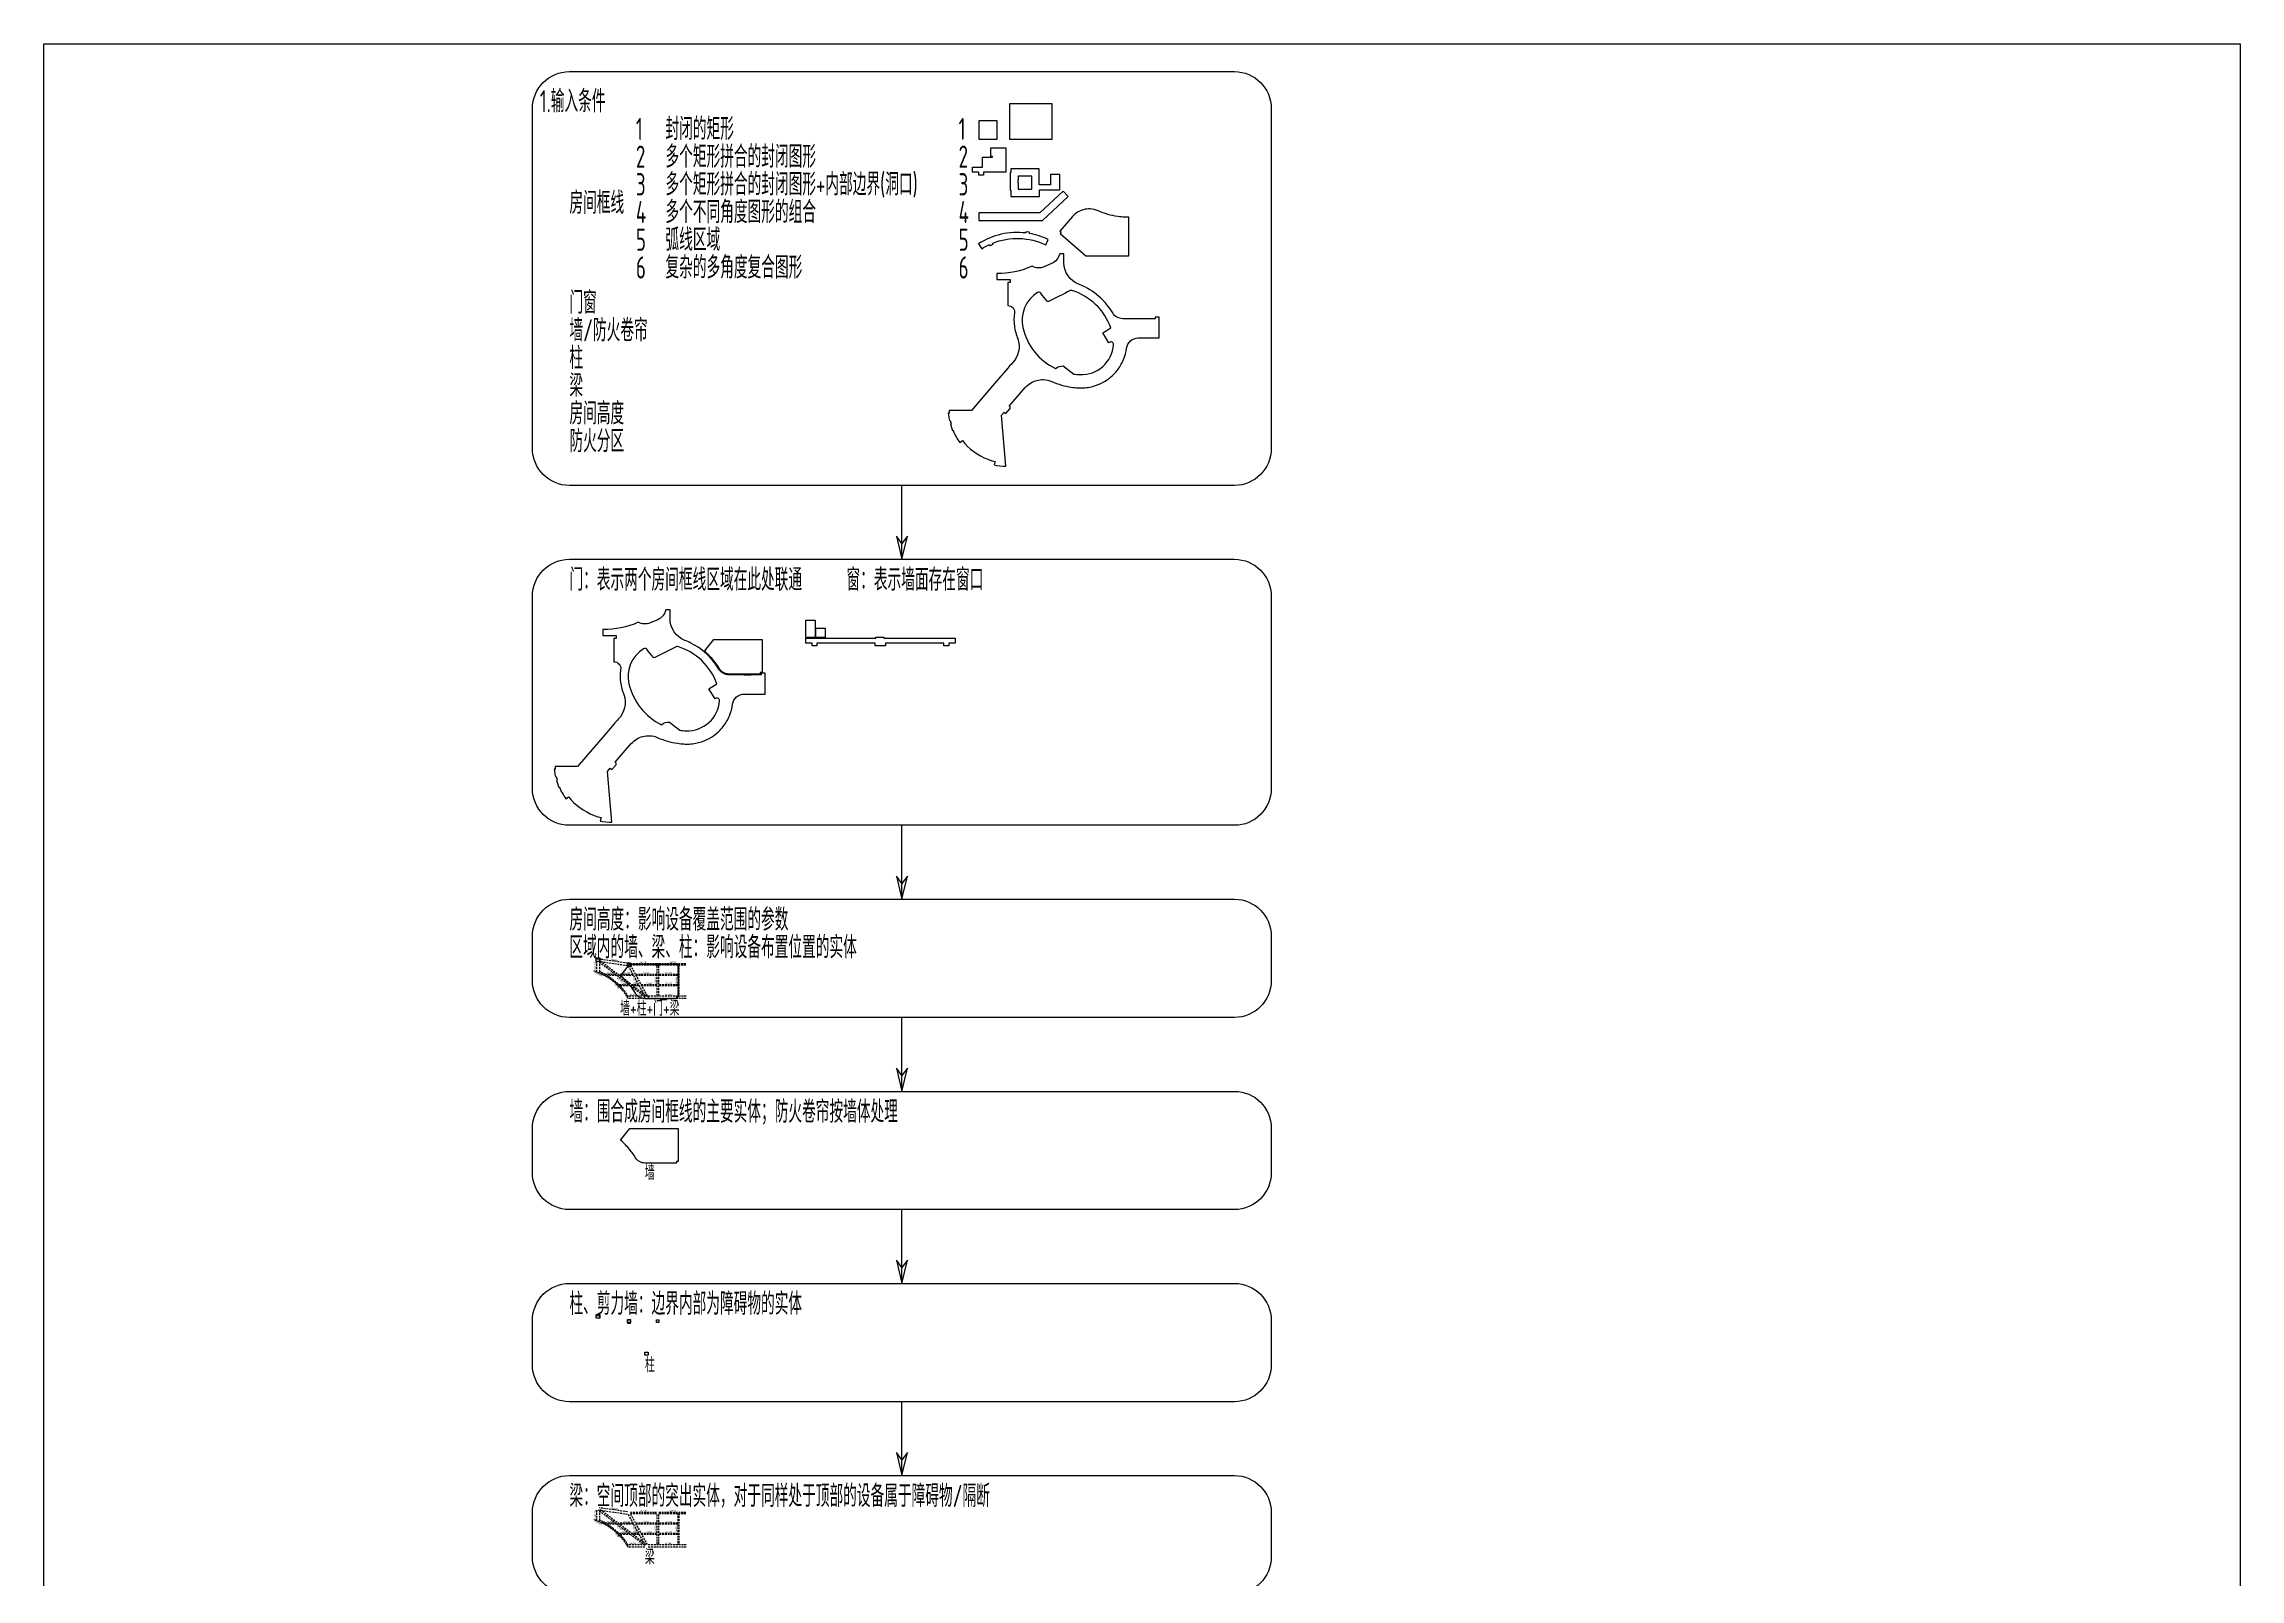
# Model space of a CAD drawing. Header units: millimetres. Extents: x 0 to 4164250, y 0 to 1261500.
# Drawn here: x 1933500 to 2528000, y 845987 to 1261500 of the extents above; entities that cross this region are included whole.
import ezdxf
from ezdxf.enums import TextEntityAlignment as Align

# ---------------------------------------------------------------- set-up
doc = ezdxf.new("R2010")
doc.units = ezdxf.units.MM
doc.header["$LTSCALE"] = 1000
doc.linetypes.add('__覆盖_S20-tplt_TEN25IN7$0$DASHED', pattern=[0.75, 0.5, -0.25])
for name, color, linetype in [('C-SHET-SHET', 144, 'Continuous'), ('E-UNIV-DIAG', 2, 'Continuous'), ('E-UNIV-NOTE', 6, 'Continuous'), ('S_BEAM', 4, '__覆盖_S20-tplt_TEN25IN7$0$DASHED'), ('S_BEAM_SECD', 142, '__覆盖_S20-tplt_TEN25IN7$0$DASHED'), ('S_BEAM_SECD_TEXT_HORZ', 9, 'Continuous'), ('S_BEAM_SECD_TEXT_VERT', 211, 'Continuous'), ('S_BEAM_TEXT_HORZ', 7, 'Continuous'), ('S_BEAM_TEXT_VERT', 41, 'Continuous'), ('房间框线', 30, 'Continuous'), ('柱子', 7, 'Continuous'), ('门窗框线', 114, 'Continuous')]:
    doc.layers.add(name, color=color, linetype=linetype)
doc.styles.add('__覆盖_S20-tplt_TEN25IN7$0$TH-STYLE1', font='Tssdeng.shx', dxfattribs={"width": 0.7, "bigfont": 'Tssdchn.shx'})
doc.styles.add('TH-STYLE3', font='tssdeng.shx', dxfattribs={"width": 0.65, "bigfont": 'tssdchn.shx'})

msp = doc.modelspace()

# ---------------------------------------------------------------- linework, layer by layer
at = {"layer": 'C-SHET-SHET'}
msp.add_lwpolyline([(1933500, 1261500), (2528000, 1261500), (2528000, 0), (1933500, 0)], close=True, dxfattribs=at)
at = {"layer": 'E-UNIV-DIAG', "color": 3}
for points in [[(2255750, 1142000), (2075750, 1142000, -0.414213562), (2065750, 1152000), (2065750, 1244000, -0.414213562), (2075750, 1254000), (2255750, 1254000, -0.414213562), (2265750, 1244000), (2265750, 1152000, -0.414213562)], [(2255750, 1050000), (2075750, 1050000, -0.414213562), (2065750, 1060000), (2065750, 1112000, -0.414213562), (2075750, 1122000), (2255750, 1122000, -0.414213562), (2265750, 1112000), (2265750, 1060000, -0.414213562)], [(2255750, 998000), (2075750, 998000, -0.414213562), (2065750, 1008000), (2065750, 1020000, -0.414213562), (2075750, 1030000), (2255750, 1030000, -0.414213562), (2265750, 1020000), (2265750, 1008000, -0.414213562)], [(2255750, 946000), (2075750, 946000, -0.414213562), (2065750, 956000), (2065750, 968000, -0.414213562), (2075750, 978000), (2255750, 978000, -0.414213562), (2265750, 968000), (2265750, 956000, -0.414213562)], [(2255750, 894000), (2075750, 894000, -0.414213562), (2065750, 904000), (2065750, 916000, -0.414213562), (2075750, 926000), (2255750, 926000, -0.414213562), (2265750, 916000), (2265750, 904000, -0.414213562)], [(2255750, 842000), (2075750, 842000, -0.414213562), (2065750, 852000), (2065750, 864000, -0.414213562), (2075750, 874000), (2255750, 874000, -0.414213562), (2265750, 864000), (2265750, 852000, -0.414213562)]]:
    msp.add_lwpolyline(points, format="xyb", close=True, dxfattribs=at)
at = {"layer": 'E-UNIV-DIAG'}
for points in [[(2165750, 1122000), (2165750, 1142000)], [(2165750, 1122000), (2167250, 1128276.24), (2165750, 1126276.24), (2164250, 1128276.24), (2165750, 1122000)], [(2165750, 1030000), (2165750, 1050000)], [(2165750, 1030000), (2167250, 1036276.24), (2165750, 1034276.24), (2164250, 1036276.24), (2165750, 1030000)], [(2165750, 978000), (2165750, 998000)], [(2165750, 978000), (2167250, 984276.24), (2165750, 982276.24), (2164250, 984276.24), (2165750, 978000)], [(2165750, 926000), (2165750, 946000)], [(2165750, 926000), (2167250, 932276.24), (2165750, 930276.24), (2164250, 932276.24), (2165750, 926000)], [(2165750, 874000), (2165750, 894000)], [(2165750, 874000), (2167250, 880276.24), (2165750, 878276.24), (2164250, 880276.24), (2165750, 874000)]]:
    msp.add_lwpolyline(points, dxfattribs=at)
at = {"layer": 'S_BEAM'}
for p, q in [((2083050.12, 1013133.63), (2083050.12, 1010310.63)), ((2091450.19, 1011987.18), (2083425.25, 1013133.63)), ((2096200.18, 1003573.57), (2083580.92, 1013133.63)), ((2083850.13, 1013133.63), (2083850.12, 1009998.68)), ((2091450.19, 1012694.28), (2083900.12, 1013772.89)), ((2096453.38, 1003883.57), (2083900.12, 1013393.63)), ((2091698.91, 1011933.57), (2096200.18, 1003657.9)), ((2091899.71, 1012630.06), (2092250.19, 1012579.99)), ((2092250.19, 1012633.58, 0), (2099300.18, 1012633.58, 0)), ((2092250.19, 1012233.58, 0), (2099300.18, 1012233.58, 0)), ((2092250.19, 1012175.75), (2096760.44, 1003883.58)), ((2099450.18, 1011933.58, 0), (2099450.18, 1003733.57, 0)), ((2099850.18, 1011933.58, 0), (2099850.18, 1003733.57, 0)), ((2100000.18, 1012633.57, 0), (2107350.18, 1012633.57, 0)), ((2100000.18, 1012233.57, 0), (2107350.18, 1012233.57, 0)), ((2096200.18, 1003733.57), (2091300.68, 1003733.57)), ((2096200.18, 1003133.57), (2091663.46, 1003133.57)), ((2107350.18, 1003733.57), (2097100.18, 1003733.57)), ((2107350.18, 1003133.57), (2097100.18, 1003133.57)), ((2083050.12, 864633.63), (2083050.12, 861810.63)), ((2091450.19, 863487.18), (2083425.25, 864633.63)), ((2096200.18, 855073.57), (2083580.92, 864633.63)), ((2083850.13, 864633.63), (2083850.12, 861498.68)), ((2091450.19, 864194.28), (2083900.12, 865272.89)), ((2096453.38, 855383.57), (2083900.12, 864893.63)), ((2091698.91, 863433.57), (2096200.18, 855157.9)), ((2092250.19, 864133.58, 0), (2099300.18, 864133.58, 0)), ((2092250.19, 863733.58, 0), (2099300.18, 863733.58, 0)), ((2092250.19, 863675.75), (2096760.44, 855383.58)), ((2099450.18, 863433.58, 0), (2099450.18, 855233.57, 0)), ((2099850.18, 863433.58, 0), (2099850.18, 855233.57, 0)), ((2100000.18, 864133.57, 0), (2107350.18, 864133.57, 0)), ((2100000.18, 863733.57, 0), (2107350.18, 863733.57, 0)), ((2096200.18, 855233.57), (2091300.68, 855233.57)), ((2096200.18, 854633.57), (2091663.46, 854633.57)), ((2107350.18, 855233.57), (2097100.18, 855233.57)), ((2107350.18, 854633.57), (2097100.18, 854633.57))]:
    msp.add_line(p, q, dxfattribs=at)
at = {"layer": 'S_BEAM_SECD'}
for p, q in [((2105100.18, 1012233.57), (2105100.18, 1003733.57)), ((2105400.18, 1012233.57), (2105400.18, 1003733.57)), ((2088200.97, 1009633.58), (2084656.9, 1009633.58)), ((2088596.97, 1009333.58), (2085244.49, 1009333.58)), ((2091896.97, 1006833.58), (2088723.43, 1006833.58)), ((2092949.91, 1009633.58), (2088863.38, 1009633.58)), ((2092292.97, 1006533.58), (2089034.54, 1006533.58)), ((2093113.08, 1009333.58), (2089259.38, 1009333.58)), ((2094472.88, 1006833.58), (2092592.02, 1006833.58)), ((2094636.05, 1006533.58), (2092955.37, 1006533.58)), ((2099450.18, 1009633.58), (2093632.92, 1009633.58)), ((2099450.18, 1009333.58), (2093796.1, 1009333.58)), ((2099450.18, 1006833.58), (2095155.89, 1006833.58)), ((2099450.18, 1006533.58), (2095319.06, 1006533.58)), ((2105100.18, 1009633.58), (2099850.18, 1009633.58)), ((2105100.18, 1009333.58), (2099850.18, 1009333.58)), ((2105100.18, 1006833.58), (2099850.18, 1006833.58)), ((2105100.18, 1006533.58), (2099850.18, 1006533.58)), ((2105100.18, 863733.57), (2105100.18, 855233.57)), ((2105400.18, 863733.57), (2105400.18, 855233.57)), ((2088200.97, 861133.58), (2084656.9, 861133.58)), ((2088596.97, 860833.58), (2085244.49, 860833.58)), ((2091896.97, 858333.58), (2088723.43, 858333.58)), ((2092949.91, 861133.58), (2088863.38, 861133.58)), ((2092292.97, 858033.58), (2089034.54, 858033.58)), ((2093113.08, 860833.58), (2089259.38, 860833.58)), ((2094472.88, 858333.58), (2092592.02, 858333.58)), ((2094636.05, 858033.58), (2092955.37, 858033.58)), ((2099450.18, 861133.58), (2093632.92, 861133.58)), ((2099450.18, 860833.58), (2093796.1, 860833.58)), ((2099450.18, 858333.58), (2095155.89, 858333.58)), ((2099450.18, 858033.58), (2095319.06, 858033.58)), ((2105100.18, 861133.58), (2099850.18, 861133.58)), ((2105100.18, 860833.58), (2099850.18, 860833.58)), ((2105100.18, 858333.58), (2099850.18, 858333.58)), ((2105100.18, 858033.58), (2099850.18, 858033.58))]:
    msp.add_line(p, q, dxfattribs=at)
for centre, radius, start, end in [((2077476.28, 994862.8), 16421.99, 30.24110461, 72.60745021), ((2077492.01, 994874.81), 16806.01, 61.42392409, 67.76549417), ((2077492.01, 994874.81), 16706.01, 31.60574383, 59.93805765), ((2077476.28, 846362.8), 16421.99, 30.24110461, 72.60745021), ((2077492.01, 846374.81), 16806.01, 61.42392409, 67.76549417), ((2077492.01, 846374.81), 16706.01, 31.60574383, 59.93805765)]:
    msp.add_arc(centre, radius, start, end, dxfattribs=at)
at = {"layer": '房间框线'}
for points in [[(2206454.41, 1245259.03), (2194854.41, 1245259.03), (2194854.41, 1235709.03), (2206454.41, 1235709.03)], [(2186560.97, 1235709.03), (2191560.97, 1235709.03), (2191560.97, 1240709.03), (2186560.97, 1240709.03)], [(2203003.56, 1220194.49), (2203003.56, 1221994.49), (2208503.56, 1221994.49), (2208503.56, 1226194.49), (2206003.56, 1226194.49), (2206003.56, 1223394.49), (2202903.56, 1223394.49), (2202903.56, 1227694.49), (2195203.56, 1227694.49), (2195203.56, 1226744.49), (2195103.56, 1226744.49), (2195103.56, 1221944.49), (2195203.56, 1221944.49), (2195203.56, 1220194.49)], [(2200903.56, 1222194.49), (2200903.56, 1225694.49), (2197203.56, 1225694.49), (2197203.56, 1224744.49), (2197103.56, 1224744.49), (2197103.56, 1223944.49), (2197203.56, 1223944.49), (2197203.56, 1222194.49)], [(2209384.43, 1221650.37), (2203059.02, 1215745.4), (2186600.05, 1215745.4), (2186600.05, 1213745.4), (2203847.47, 1213745.4), (2210749.22, 1220188.41)], [(2139740.41, 1100642.92), (2158740.42, 1100642.92), (2158740.42, 1100942.92), (2160840.42, 1100942.92), (2160840.41, 1100642.92), (2180140.59, 1100642.92), (2180140.59, 1099342.92), (2178440.41, 1099342.92), (2178440.41, 1098542.92), (2177140.41, 1098542.92), (2177140.41, 1099342.92), (2161340.41, 1099342.92), (2161340.41, 1098542.92), (2158540.41, 1098542.92), (2158540.41, 1099342.92), (2142740.41, 1099342.92), (2142740.41, 1098542.92), (2141440.41, 1098542.92), (2141440.41, 1099342.92), (2139740.41, 1099342.92)], [(2142240.41, 1100842.92), (2139740.42, 1100842.92), (2139740.42, 1105492.92), (2142240.41, 1105492.92)], [(2144940.42, 1100842.92), (2142440.41, 1100842.92), (2142440.41, 1103392.92), (2144940.42, 1103392.92)]]:
    msp.add_lwpolyline(points, close=True, dxfattribs=at)
msp.add_lwpolyline([(2193862.55, 1233363.32), (2193862.55, 1226813.32), (2187862.55, 1226813.32), (2187862.55, 1226013.32), (2186562.55, 1226013.32), (2186562.55, 1226813.32), (2184862.55, 1226813.32), (2184862.55, 1228113.31), (2187562.55, 1228113.31), (2187562.55, 1230863.31), (2190262.55, 1230863.31), (2190262.55, 1231063.32), (2189862.59, 1231063.31), (2189862.59, 1233363.32), (2193862.55, 1233363.33)], dxfattribs=at)
for points in [[(2208537.04, 1210849.3), (2208877.73, 1210555.3), (2208552.78, 1210178.75), (2215514.4, 1204171.26), (2227227.21, 1204171.26), (2227227.21, 1214586.26, -0.021143232), (2225993, 1214607.44, -0.020165528), (2224201.95, 1214786.71, -0.070822888), (2218893.14, 1216321.89, 0.097129433), (2216698.52, 1216834.02, 0.072777057), (2214909.34, 1216636.96, 0.15346618), (2211910.85, 1214758.95)], [(2178521.37, 1162320.61), (2178521.38, 1161570.66), (2178284.59, 1161570.66), (2178330.37, 1161133.6), (2178462.12, 1160251.83), (2178607.76, 1159550.31), (2178801.55, 1159596.29), (2179061.79, 1158599.65), (2178869.7, 1158543.65), (2179151.37, 1157670.43), (2179482.59, 1156826.55), (2179486.5, 1156817.35), (2179578.54, 1156856.45, 0.060061963), (2181460.94, 1153593.44), (2182124.99, 1154124.98), (2182758.92, 1153358.88, 0.126743345), (2190096.43, 1148690.3), (2190657.05, 1148547.65), (2190662.54, 1148546.37), (2190670.78, 1148581.83), (2190963, 1148513.96), (2190739.42, 1147551.33), (2191343.6, 1147428.93), (2192225.96, 1147301.21), (2193134.87, 1147222.75), (2193891.83, 1147199.17), (2192679.76, 1160986.78), (2193436.91, 1161864.18), (2193891.16, 1161472.19), (2195021.52, 1162782.07), (2195021.52, 1163252.49), (2194799.94, 1163443.69), (2199153.74, 1168488.97, -0.152021144), (2202281.5, 1170437.31, -0.072967074), (2204070.68, 1170634.37, -0.095966598), (2206368.26, 1170102.88, 0.034470114), (2208940.39, 1169164.67, 0.033817269), (2211616.19, 1168585.27, 0.022939562), (2213407.24, 1168406, 0.026827212), (2214820.86, 1168393.25, 0.036888367), (2216608.26, 1168605.82, 0.063254514), (2219608.9, 1169595.06, 0.055680586), (2221933.98, 1171039.97, 0.040683964), (2223426.43, 1172426.47, 0.036628578), (2224540.87, 1173839.98, 0.014108749), (2224926.79, 1174447.13, 0.03662859), (2225733.56, 1176056.2, 0.063674577), (2226570.4, 1179147.68, -0.373636224), (2229741.77, 1181920.61), (2235371.52, 1181920.61), (2235371.52, 1187570.61), (2234271.52, 1187570.61), (2234271.52, 1187120.61), (2225568.5, 1187120.61, -0.263529203), (2222823.31, 1188675.46, 0.034531757), (2221349.01, 1190788.69, 0.024331231), (2220152.9, 1192133.79, 0.081947128), (2215256.32, 1195717.3, 0.024331231), (2213612.46, 1196450.61, -0.307417986), (2209621.52, 1202242.33), (2209621.52, 1204720.61), (2208463.54, 1204720.61, -0.246120268), (2206292, 1202041.75), (2204292, 1201179.7, -0.232535743), (2201017.88, 1201343.5, -0.108464558), (2191471.52, 1199370.61), (2191471.52, 1197770.61), (2195021.52, 1197770.61), (2195021.52, 1196970.61), (2194421.52, 1196970.61), (2194421.52, 1190670.61, -0.471872406), (2196248.96, 1188563.59, 0.086633803), (2196270.28, 1184691.2, 0.033564408), (2196704.83, 1182956.46, 0.008192837), (2197101.85, 1181793.32, -0.290445672), (2195602.28, 1175087.96, 0.036712269), (2194426.31, 1173725.22), (2191996.93, 1170910), (2190820.95, 1169547.25), (2184584.75, 1162320.61)], [(2209453.63, 1174330.11), (2212271.78, 1172128.33, 0.025809068), (2213958.28, 1171985.03, 0.405015708), (2223050.2, 1180114, 0.630813976), (2221979.42, 1180722.65, -0.025087001), (2221812.45, 1180618.31), (2220116.71, 1183332.06), (2222289.04, 1184689.49, 0.234123038), (2211756.41, 1194771, 0.196520459), (2211266.26, 1194729.46, -0.000160731), (2205474.6, 1191770.62, -0.358308857), (2205040.22, 1191866, -0.000187057), (2203327.68, 1194044.63, 0.381789356), (2202474.98, 1194195.89, 0.320902462), (2198511.62, 1184713.48, 0.227112064), (2207325.81, 1173628.84, -0.193706044)], [(2071879.39, 1065937.98), (2071879.4, 1065188.03), (2071642.61, 1065188.03), (2071688.39, 1064750.97), (2071820.13, 1063869.21), (2071965.78, 1063167.68), (2072159.57, 1063213.67), (2072419.81, 1062217.02), (2072227.72, 1062161.02), (2072509.39, 1061287.8), (2072840.61, 1060443.92), (2072844.52, 1060434.72), (2072936.56, 1060473.82, 0.060061963), (2074818.96, 1057210.81), (2075483.01, 1057742.35), (2076116.94, 1056976.25, 0.126743345), (2083454.45, 1052307.68), (2084015.07, 1052165.02), (2084020.56, 1052163.75), (2084028.8, 1052199.21), (2084321.02, 1052131.33), (2084097.44, 1051168.7), (2084701.62, 1051046.3), (2085583.97, 1050918.58), (2086492.89, 1050840.12), (2087249.85, 1050816.54), (2086037.78, 1064604.15), (2086794.93, 1065481.55), (2087249.18, 1065089.56), (2088379.53, 1066399.44), (2088379.53, 1066869.86), (2088157.96, 1067061.07), (2092511.76, 1072106.34, -0.152021144), (2095639.52, 1074054.69, -0.072967074), (2097428.7, 1074251.74, -0.095966598), (2099726.28, 1073720.25, 0.034470114), (2102298.4, 1072782.04, 0.033817269), (2104974.2, 1072202.64, 0.022939562), (2106765.25, 1072023.37, 0.026827212), (2108178.87, 1072010.62, 0.036888367), (2109966.28, 1072223.19, 0.063254514), (2112966.92, 1073212.43, 0.055680586), (2115292, 1074657.34, 0.040683964), (2116784.45, 1076043.84, 0.036628578), (2117898.89, 1077457.35, 0.014108749), (2118284.81, 1078064.5, 0.03662859), (2119091.58, 1079673.57, 0.063674577), (2119928.42, 1082765.05, -0.373636224), (2123099.79, 1085537.98), (2128729.53, 1085537.98), (2128729.53, 1091187.98), (2127629.53, 1091187.98), (2127629.53, 1090737.98), (2118926.51, 1090737.98, -0.263529203), (2116181.33, 1092292.84, 0.034531757), (2114707.03, 1094406.06, 0.024331231), (2113510.91, 1095751.16, 0.081947128), (2108614.33, 1099334.68, 0.024331231), (2106970.48, 1100067.98, -0.307417986), (2102979.53, 1105859.7), (2102979.53, 1108337.98), (2101821.56, 1108337.98, -0.246120268), (2099650.02, 1105659.12), (2097650.02, 1104797.07, -0.232535743), (2094375.9, 1104960.87, -0.108464558), (2084829.53, 1102987.98), (2084829.53, 1101387.98), (2088379.53, 1101387.98), (2088379.53, 1100587.98), (2087779.53, 1100587.98), (2087779.53, 1094287.98, -0.471872406), (2089606.97, 1092180.96, 0.086633803), (2089628.3, 1088308.57, 0.033564408), (2090062.85, 1086573.83, 0.008192837), (2090459.86, 1085410.7, -0.290445672), (2088960.3, 1078705.33, 0.036712269), (2087784.32, 1077342.59), (2085354.94, 1074527.37), (2084178.97, 1073164.62), (2077942.77, 1065937.98)], [(2114876.82, 1100287.98), (2127929.53, 1100287.98), (2127929.53, 1091387.98), (2127429.53, 1091387.98), (2127429.53, 1090937.98), (2118926.33, 1090937.98, -0.263559575), (2116353.42, 1092395.96, 0.034911741), (2114856.66, 1094539.12, 0.023703058), (2113660.54, 1095884.22, 0.024950908), (2112297.02, 1097146.02)], [(2102811.65, 1077947.48), (2105629.8, 1075745.7, 0.025809068), (2107316.3, 1075602.4, 0.405015708), (2116408.22, 1083731.37, 0.630813976), (2115337.44, 1084340.02, -0.025087001), (2115170.47, 1084235.68), (2113474.73, 1086949.44), (2115647.05, 1088306.86, 0.234123038), (2105114.42, 1098388.37, 0.196520459), (2104624.28, 1098346.83, -0.000160731), (2098832.62, 1095388, -0.358308857), (2098398.24, 1095483.37, -0.000187057), (2096685.69, 1097662, 0.381789356), (2095833, 1097813.26, 0.320902462), (2091869.64, 1088330.85, 0.227112064), (2100683.82, 1077246.21, -0.193706044)], [(2092147.46, 1012433.58), (2105200.18, 1012433.58), (2105200.18, 1003533.58), (2104700.18, 1003533.58), (2104700.18, 1003083.58), (2096196.98, 1003083.58, -0.263559575), (2093624.07, 1004541.56, 0.034911741), (2092127.31, 1006684.72, 0.023703058), (2090931.19, 1008029.82, 0.024950908), (2089567.67, 1009291.62)], [(2092147.46, 967933.58), (2105200.18, 967933.58), (2105200.18, 959033.58), (2104700.18, 959033.58), (2104700.18, 958583.58), (2096196.98, 958583.58, -0.263559575), (2093624.07, 960041.56, 0.034911741), (2092127.31, 962184.72, 0.023703058), (2090931.19, 963529.82, 0.024950908), (2089567.67, 964791.62)]]:
    msp.add_lwpolyline(points, format="xyb", close=True, dxfattribs=at)
msp.add_lwpolyline([(2189439.69, 1207195.35), (2189584.73, 1206886.43), (2190495.94, 1207298.6), (2190356.92, 1207594.71, -0.211933231), (2204683.78, 1207087.99), (2205384.1, 1208526.58, 0.070172183), (2200263.03, 1210183.53), (2200303.35, 1210522.58), (2199312.02, 1210654.74), (2199273.39, 1210329.92, 0.175101834), (2186510.25, 1207398.02), (2187377.01, 1206053.13, -0.033395632), (2189439.69, 1207195.35, 0.033395632)], format="xyb", dxfattribs=at)
at = {"layer": '柱子'}
for points in [[(2083000.12, 1014133.64), (2084000.18, 1014133.64), (2084000.18, 1013133.64), (2083000.12, 1013133.64)], [(2083000.12, 1013833.64), (2083900.12, 1013833.64), (2083900.12, 1013133.64), (2083000.12, 1013133.64)], [(2083000.12, 1013833.64), (2083900.12, 1013833.64), (2083900.12, 1013133.64), (2083000.12, 1013133.64)], [(2092250.19, 1012633.58), (2091450.19, 1012633.58), (2091450.19, 1012783.58), (2092250.19, 1012783.58), (2092250.19, 1012633.58)], [(2091450.19, 1012633.58), (2092250.19, 1012633.58), (2092250.19, 1011933.58), (2091450.19, 1011933.58)], [(2092250.19, 1011933.58), (2091450.19, 1011933.58), (2091450.19, 1011783.58), (2092250.19, 1011783.58), (2092250.19, 1011933.58)], [(2099300.18, 1012633.6), (2100000.18, 1012633.6), (2100000.18, 1011933.6), (2099300.18, 1011933.6)], [(2096200.18, 1003883.58), (2097100.18, 1003883.58), (2097100.18, 1003083.58), (2096200.18, 1003083.58)], [(2083000.12, 917633.64), (2084000.18, 917633.64), (2084000.18, 916633.64), (2083000.12, 916633.64)], [(2083000.12, 917333.64), (2083900.12, 917333.64), (2083900.12, 916633.64), (2083000.12, 916633.64)], [(2083000.12, 917333.64), (2083900.12, 917333.64), (2083900.12, 916633.64), (2083000.12, 916633.64)], [(2092250.19, 916133.58), (2091450.19, 916133.58), (2091450.19, 916283.58), (2092250.19, 916283.58), (2092250.19, 916133.58)], [(2091450.19, 916133.58), (2092250.19, 916133.58), (2092250.19, 915433.58), (2091450.19, 915433.58)], [(2099300.18, 916133.6), (2100000.18, 916133.6), (2100000.18, 915433.6), (2099300.18, 915433.6)], [(2092250.19, 915433.58), (2091450.19, 915433.58), (2091450.19, 915283.58), (2092250.19, 915283.58), (2092250.19, 915433.58)], [(2096200.18, 907383.58), (2097100.18, 907383.58), (2097100.18, 906583.58), (2096200.18, 906583.58)]]:
    msp.add_lwpolyline(points, close=True, dxfattribs=at)
at = {"layer": '门窗框线'}
for points in [[(2142440.41, 1101992.92), (2142240.41, 1101992.92), (2142240.41, 1100942.92), (2142440.41, 1100942.92)], [(2143340.41, 1100842.92), (2144640.41, 1100842.92), (2144640.41, 1100642.92), (2143340.41, 1100642.92)], [(2124849.41, 1090937.98), (2123049.41, 1090937.98), (2123049.41, 1090737.98), (2124849.41, 1090737.98)], [(2102120.06, 1003083.58), (2100320.06, 1003083.58), (2100320.06, 1002883.58), (2102120.06, 1002883.58)]]:
    msp.add_lwpolyline(points, close=True, dxfattribs=at)

# ---------------------------------------------------------------- texts
at = {"layer": 'E-UNIV-NOTE', "style": 'TH-STYLE3', "width": 0.65}
for s, p in [('1.输入条件', (2067750, 1246000)), ('1', (2093750, 1238500)), ('封闭的矩形', (2101750, 1238500)), ('1', (2181105.87, 1238500)), ('2', (2093750, 1231000)), ('多个矩形拼合的封闭图形', (2101750, 1231000)), ('2', (2181105.87, 1231000)), ('3', (2093750, 1223500)), ('多个矩形拼合的封闭图形+内部边界(洞口)', (2101750, 1223500)), ('3', (2181105.87, 1223500)), ('房间框线', (2075750, 1218500)), ('4', (2093750, 1216000)), ('多个不同角度图形的组合', (2101750, 1216000)), ('4', (2181105.87, 1216000)), ('5', (2093750, 1208500)), ('弧线区域', (2101750, 1208500)), ('5', (2181105.87, 1208500)), ('6', (2093750, 1201000)), ('复杂的多角度复合图形', (2101750, 1201000)), ('6', (2181105.87, 1201000)), ('门窗', (2075750, 1191500)), ('墙/防火卷帘', (2075750, 1184000)), ('柱', (2075750, 1176500)), ('梁', (2075750, 1169000)), ('房间高度', (2075750, 1161500)), ('防火分区', (2075750, 1154000)), ('门：表示两个房间框线区域在此处联通', (2075750, 1116500)), ('窗：表示墙面存在窗口', (2150750, 1116500)), ('房间高度：影响设备覆盖范围的参数', (2075750, 1024500)), ('区域内的墙、梁、柱：影响设备布置位置的实体', (2075750, 1017000)), ('墙：围合成房间框线的主要实体；防火卷帘按墙体处理', (2075750, 972500)), ('柱、剪力墙：边界内部为障碍物的实体', (2075750, 920500)), ('梁：空间顶部的突出实体，对于同样处于顶部的设备属于障碍物/隔断', (2075750, 868500))]:
    msp.add_text(s, height=6000, dxfattribs=at).set_placement(p, align=Align.MIDDLE_LEFT)
at = {"layer": 'E-UNIV-NOTE', "style": 'TH-STYLE3', "width": 0.7}
for s, p in [('墙+柱+门+梁', (2097522.36, 1000677.81)), ('墙', (2097522.36, 956177.81)), ('柱', (2097522.36, 904177.81)), ('梁', (2097522.36, 852177.81))]:
    msp.add_text(s, height=4000, dxfattribs=at).set_placement(p, align=Align.MIDDLE)
at = {"layer": 'S_BEAM_SECD_TEXT_HORZ', "style": '__覆盖_S20-tplt_TEN25IN7$0$TH-STYLE1', "width": 0.7}
for p in [(2085731.99, 1009633.58), (2089692.18, 1006833.58), (2090315.88, 1009633.58), (2092682.9, 1006833.58), (2095569.2, 1009633.58), (2096377.43, 1006833.58), (2101689.1, 1009633.58), (2101689.1, 1006833.58), (2085731.99, 861133.58), (2089692.18, 858333.58), (2090315.88, 861133.58), (2092682.9, 858333.58), (2095569.2, 861133.58), (2096377.43, 858333.58), (2101689.1, 861133.58), (2101689.1, 858333.58)]:
    msp.add_text('300×600', height=450, rotation=0.00002354, dxfattribs=at).set_placement(p, align=Align.BOTTOM_LEFT)
at = {"layer": 'S_BEAM_SECD_TEXT_VERT', "style": '__覆盖_S20-tplt_TEN25IN7$0$TH-STYLE1', "width": 0.7}
for s, rotation, p in [('400×700', 154.1938547, (2084834.67, 1009545.94, 0)), ('300×700', 136.05591126, (2089518.7, 1006033.45, 0)), ('300×700', 90.00002354, (2105100.18, 1007095.44)), ('400×700', 154.1938547, (2084834.67, 861045.94, 0)), ('300×700', 136.05591126, (2089518.7, 857533.45, 0)), ('300×700', 90.00002354, (2105100.18, 858595.44))]:
    msp.add_text(s, height=450, rotation=rotation, dxfattribs=at).set_placement(p, align=Align.BOTTOM_LEFT)
at = {"layer": 'S_BEAM_TEXT_HORZ', "style": '__覆盖_S20-tplt_TEN25IN7$0$TH-STYLE1', "width": 0.7}
for s, rotation, p in [('700×1200', 351.69120863, (2086913.63, 1013342.38)), ('400×700', 359.821533, (2094783.32, 1012633.58, 0)), ('400×700', 359.821533, (2102833.32, 1012633.57, 0)), ('600×700/1000', 359.821533, (2091988.6, 1003733.57)), ('600×1000', 359.821533, (2101700.99, 1003733.57)), ('700×1200', 351.69120863, (2086913.63, 864842.38)), ('400×700', 359.821533, (2094783.32, 864133.58, 0)), ('400×700', 359.821533, (2102833.32, 864133.57, 0)), ('600×700/1000', 359.821533, (2091988.6, 855233.57)), ('600×1000', 359.821533, (2101700.99, 855233.57))]:
    msp.add_text(s, height=450, rotation=rotation, dxfattribs=at).set_placement(p, align=Align.BOTTOM_LEFT)
at = {"layer": 'S_BEAM_TEXT_VERT', "style": '__覆盖_S20-tplt_TEN25IN7$0$TH-STYLE1', "width": 0.7}
for s, rotation, p in [('800×800/1000', 90.00002354, (2083050.96, 1010097.89)), ('400×700', 143.76514806, (2090339.04, 1008013.83)), ('600×700', 118.07018643, (2094159.6, 1007409.55)), ('400×700', 90.00002354, (2099450.18, 1007178.77, 0)), ('800×800/1000', 90.00002354, (2083050.96, 861597.89)), ('400×700', 143.76514806, (2090339.04, 859513.83)), ('600×700', 118.07018643, (2094159.6, 858909.55)), ('400×700', 90.00002354, (2099450.18, 858678.77, 0))]:
    msp.add_text(s, height=450, rotation=rotation, dxfattribs=at).set_placement(p, align=Align.BOTTOM_LEFT)

doc.saveas('drawing.dxf')
